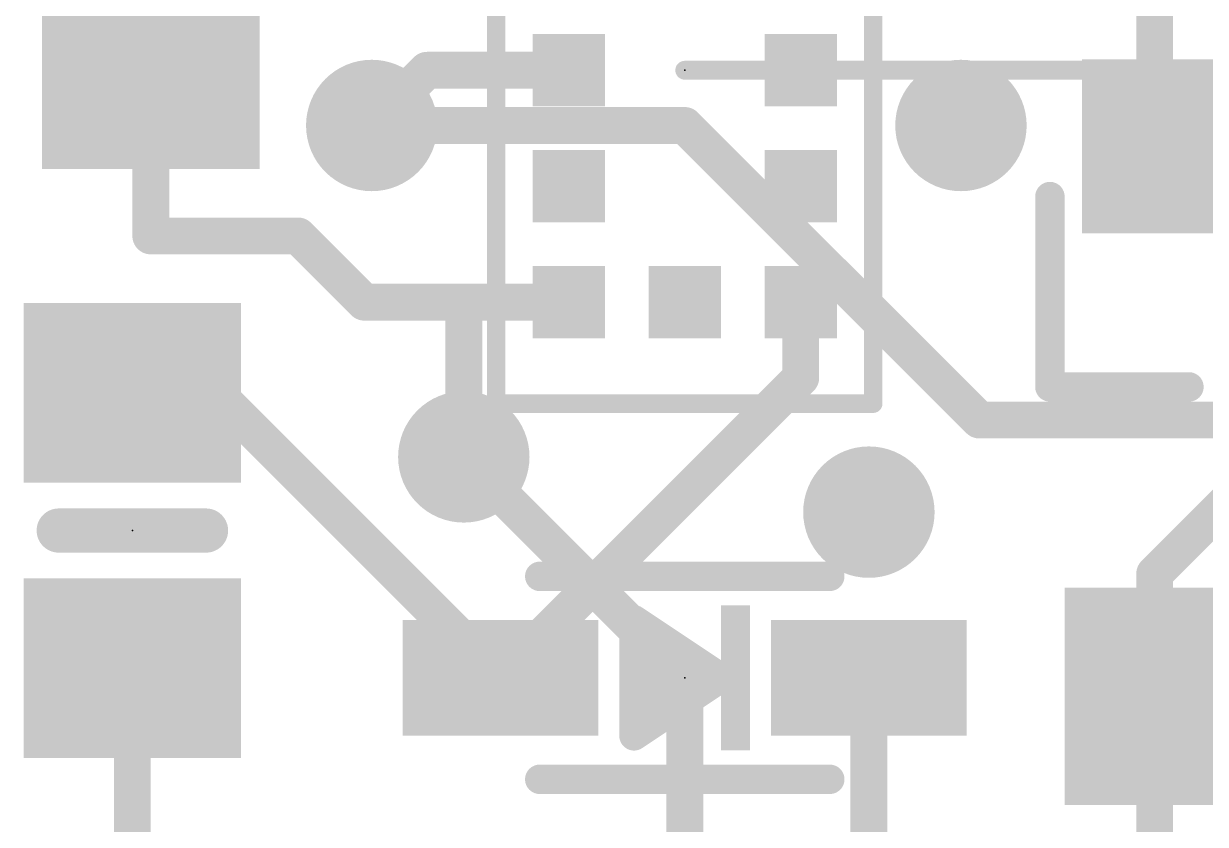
# Model space of a CAD drawing. Extents: x -6.5 to 25, y -5.3 to 24.4.
# Drawn here: x 5.6 to 13.75, y 4.96 to 10.48 of the extents above; entities that cross this region are included whole.
import ezdxf

# ---------------------------------------------------------------- set-up
doc = ezdxf.new("R2010")
doc.units = 0
for name, color, linetype in [('1', 12, 'CONTINUOUS'), ('16', 132, 'CONTINUOUS'), ('18', 110, 'CONTINUOUS'), ('21', 40, 'CONTINUOUS'), ('23', 53, 'CONTINUOUS'), ('47', 253, 'CONTINUOUS')]:
    doc.layers.add(name, color=color, linetype=linetype)

# ---------------------------------------------------------------- blocks, each defined once
blk = doc.blocks.new('RECT')
blk.add_solid([(-0.5, -0.5), (0.5, -0.5), (-0.5, 0.5), (0.5, 0.5)])
blk = doc.blocks.new('ROUNDV')
at = {"const_width": 0.5}
blk.add_lwpolyline([(0, -0.25, 1), (0, 0.25, 1), (0, -0.25)], format="xyb", dxfattribs=at)

msp = doc.modelspace()

# ---------------------------------------------------------------- linework, layer by layer
at = {"layer": '1', "const_width": 0.254}
for points in [[(13.401, 9.636), (13.401, 11.303)], [(8.382, 10.16), (8.001, 9.779)], [(9.36, 10.16), (8.382, 10.16)], [(6.477, 9.017), (6.477, 10.099)], [(7.493, 9.017), (6.477, 9.017)], [(7.95, 8.56), (7.493, 9.017)], [(8.636, 8.56), (7.95, 8.56)], [(9.36, 8.56), (8.636, 8.56)], [(8.636, 7.493), (8.636, 8.56)], [(10.96, 8.039), (10.96, 8.56)], [(8.89, 5.969), (10.96, 8.039)], [(6.924, 7.935), (6.35, 7.935)], [(8.89, 5.969), (6.924, 7.935)], [(13.401, 6.686), (14.351, 7.636)], [(13.401, 5.842), (13.401, 6.686)], [(6.35, 3.81), (6.35, 6.035)], [(11.43, 5.969), (11.43, 3.81)], [(13.401, 4.379), (13.401, 5.842)]]:
    msp.add_lwpolyline(points, dxfattribs=at)
at = {"layer": '1', "const_width": 0.127}
for points in [[(8.382, 10.2235, 1), (8.382, 10.0965)], [(8.4269, 10.1151, 1), (8.3371, 10.2049)], [(9.36, 10.0965, 1), (9.36, 10.2235)], [(6.5405, 10.099, 1), (6.4135, 10.099)], [(7.9561, 9.8239, 1), (8.0459, 9.7341)], [(13.3375, 9.636, 1), (13.4645, 9.636)], [(6.477, 9.0805, 1), (6.477, 8.9535)], [(7.5379, 9.0619, 1), (7.4481, 8.9721)], [(7.493, 8.9535, 1), (7.493, 9.0805)], [(6.4135, 9.017, 1), (6.5405, 9.017)], [(7.95, 8.6235, 1), (7.95, 8.4965)], [(7.9051, 8.5151, 1), (7.9949, 8.6049)], [(8.636, 8.6235, 1), (8.636, 8.4965)], [(8.6995, 8.56, 1), (8.5725, 8.56)], [(8.636, 8.4965, 1), (8.636, 8.6235)], [(9.36, 8.4965, 1), (9.36, 8.6235)], [(11.0235, 8.56, 1), (10.8965, 8.56)], [(11.0049, 7.9941, 1), (10.9151, 8.0839)], [(10.8965, 8.039, 1), (11.0235, 8.039)], [(6.35, 7.9985, 1), (6.35, 7.8715)], [(6.9689, 7.9799, 1), (6.8791, 7.8901)], [(6.924, 7.8715, 1), (6.924, 7.9985)], [(8.5725, 7.493, 1), (8.6995, 7.493)], [(13.4645, 6.686, 1), (13.3375, 6.686)], [(13.3561, 6.7309, 1), (13.4459, 6.6411)], [(6.4135, 6.035, 1), (6.2865, 6.035)], [(8.8451, 6.0139, 1), (8.9349, 5.9241)], [(8.8451, 5.9241, 1), (8.9349, 6.0139)], [(11.4935, 5.969, 1), (11.3665, 5.969)], [(13.4645, 5.842, 1), (13.3375, 5.842)], [(13.3375, 5.842, 1), (13.4645, 5.842)]]:
    msp.add_lwpolyline(points, format="xyb", dxfattribs=at)
at = {"layer": '16', "const_width": 0.254}
for points in [[(8.001, 9.779), (10.16, 9.779)], [(10.16, 9.779), (12.192, 7.747)], [(12.192, 7.747), (16.51, 7.747)], [(10.16, 5.969), (8.636, 7.493)], [(10.16, 2.54), (10.16, 5.969)]]:
    msp.add_lwpolyline(points, dxfattribs=at)
at = {"layer": '16', "const_width": 0.127}
for points in [[(8.001, 9.8425, 1), (8.001, 9.7155)], [(10.2049, 9.8239, 1), (10.1151, 9.7341)], [(10.16, 9.7155, 1), (10.16, 9.8425)], [(12.192, 7.8105, 1), (12.192, 7.6835)], [(12.1471, 7.7021, 1), (12.2369, 7.7919)], [(8.6809, 7.5379, 1), (8.5911, 7.4481)], [(10.2235, 5.969, 1), (10.0965, 5.969)], [(10.1151, 5.9241, 1), (10.2049, 6.0139)]]:
    msp.add_lwpolyline(points, format="xyb", dxfattribs=at)
at = {"layer": '21'}
for points, const_width in [([(8.86, 7.86), (8.86, 12.46)], 0.127), ([(11.46, 12.46), (11.46, 7.86)], 0.127), ([(12.6786, 7.9756), (12.6786, 9.2884)], 0.2032), ([(13.6374, 7.9756), (12.6786, 7.9756)], 0.2032), ([(11.46, 7.86), (8.86, 7.86)], 0.127), ([(6.858, 6.985), (5.842, 6.985)], 0.3048), ([(9.16, 6.669), (11.16, 6.669)], 0.2032), ([(9.81, 5.569), (9.81, 6.369)], 0.2032), ([(9.81, 6.369), (10.41, 5.969)], 0.2032), ([(9.96, 5.769), (9.96, 6.169)], 0.2032), ([(9.96, 6.169), (10.26, 5.969)], 0.2032), ([(9.96, 6.096), (10.0695, 6.096)], 0.2032), ([(10.41, 5.969), (9.81, 5.569)], 0.2032), ([(10.26, 5.969), (9.96, 5.769)], 0.2032), ([(9.96, 5.8928), (10.1457, 5.8928)], 0.2032), ([(11.16, 5.269), (9.16, 5.269)], 0.2032)]:
    msp.add_lwpolyline(points, dxfattribs=dict(at, const_width=const_width))
for points, const_width in [([(12.7294, 9.2884, 1), (12.6278, 9.2884)], 0.1016), ([(12.6786, 8.0264, 1), (12.6786, 7.9248)], 0.1016), ([(13.6374, 7.9248, 1), (13.6374, 8.0264)], 0.1016), ([(12.6278, 7.9756, 1), (12.7294, 7.9756)], 0.1016), ([(8.86, 7.8918, 1), (8.86, 7.8283)], 0.0635), ([(11.46, 7.8283, 1), (11.46, 7.8918)], 0.0635), ([(8.8283, 7.86, 1), (8.8918, 7.86)], 0.0635), ([(11.4283, 7.86, 1), (11.4918, 7.86)], 0.0635), ([(5.842, 7.0612, 1), (5.842, 6.9088)], 0.1524), ([(6.858, 6.9088, 1), (6.858, 7.0612)], 0.1524), ([(9.16, 6.7198, 1), (9.16, 6.6182)], 0.1016), ([(11.16, 6.6182, 1), (11.16, 6.7198)], 0.1016), ([(9.8608, 6.369, 1), (9.7592, 6.369)], 0.1016), ([(9.8382, 6.4113, 1), (9.7818, 6.3267)], 0.1016), ([(10.0108, 6.169, 1), (9.9092, 6.169)], 0.1016), ([(9.9882, 6.2113, 1), (9.9318, 6.1267)], 0.1016), ([(9.96, 6.1468, 1), (9.96, 6.0452)], 0.1016), ([(10.0695, 6.0452, 1), (10.0695, 6.1468)], 0.1016), ([(10.2882, 5.9267, 1), (10.2318, 6.0113)], 0.1016), ([(10.2318, 5.9267, 1), (10.2882, 6.0113)], 0.1016), ([(10.4382, 5.9267, 1), (10.3818, 6.0113)], 0.1016), ([(10.3818, 5.9267, 1), (10.4382, 6.0113)], 0.1016), ([(9.96, 5.9436, 1), (9.96, 5.842)], 0.1016), ([(10.1457, 5.842, 1), (10.1457, 5.9436)], 0.1016), ([(9.9318, 5.8113, 1), (9.9882, 5.7267)], 0.1016), ([(9.9092, 5.769, 1), (10.0108, 5.769)], 0.1016), ([(9.7818, 5.6113, 1), (9.8382, 5.5267)], 0.1016), ([(9.7592, 5.569, 1), (9.8608, 5.569)], 0.1016), ([(9.16, 5.3198, 1), (9.16, 5.2182)], 0.1016), ([(11.16, 5.2182, 1), (11.16, 5.3198)], 0.1016)]:
    msp.add_lwpolyline(points, format="xyb", dxfattribs=dict(at, const_width=const_width))
at = {"layer": '23'}
for p in [(10.16, 10.16), (6.35, 6.985), (10.16, 5.969)]:
    msp.add_point(p, dxfattribs=at)
at = {"layer": '47', "const_width": 0.13}
msp.add_lwpolyline([(10.16, 10.16), (24.937, 10.16)], dxfattribs=at)
at = {"layer": '47', "const_width": 0.065}
msp.add_lwpolyline([(10.16, 10.1925, 1), (10.16, 10.1275)], format="xyb", dxfattribs=at)

# ---------------------------------------------------------------- block references
at = {"layer": '1'}
for p, xscale, yscale, rotation in [((6.477, 10.099), 1.24, 1.5, 90), ((9.36, 10.16), 0.5, 0.5, 90), ((10.96, 10.16), 0.5, 0.5, 90), ((9.36, 9.36), 0.5, 0.5, 90), ((10.96, 9.36), 0.5, 0.5, 90), ((9.36, 8.56), 0.5, 0.5, 90), ((10.16, 8.56), 0.5, 0.5, 90), ((10.96, 8.56), 0.5, 0.5, 90), ((6.35, 7.935), 1.24, 1.5, 270), ((6.35, 6.035), 1.24, 1.5, 270), ((8.89, 5.969), 1.35, 0.8, 180), ((11.43, 5.969), 1.35, 0.8, 180)]:
    msp.add_blockref('RECT', p, dxfattribs=dict(at, xscale=xscale, yscale=yscale, rotation=rotation))
at = {"layer": '1', "yscale": 1.2, "rotation": 180}
msp.add_blockref('RECT', (13.401, 9.636), dxfattribs=at)
at = {"layer": '1', "xscale": 1.24, "yscale": 1.5}
msp.add_blockref('RECT', (13.401, 5.842), dxfattribs=at)
at = {"layer": '18', "xscale": 0.9064, "yscale": 0.9064}
for p in [(8.001, 9.779), (8.001, 9.779), (12.065, 9.779), (12.065, 9.779), (8.636, 7.493), (8.636, 7.493), (11.43, 7.112), (11.43, 7.112)]:
    msp.add_blockref('ROUNDV', p, dxfattribs=at)
at = {"layer": '21', "xscale": 0.2, "rotation": 180}
msp.add_blockref('RECT', (10.51, 5.969), dxfattribs=at)

doc.saveas('drawing.dxf')
